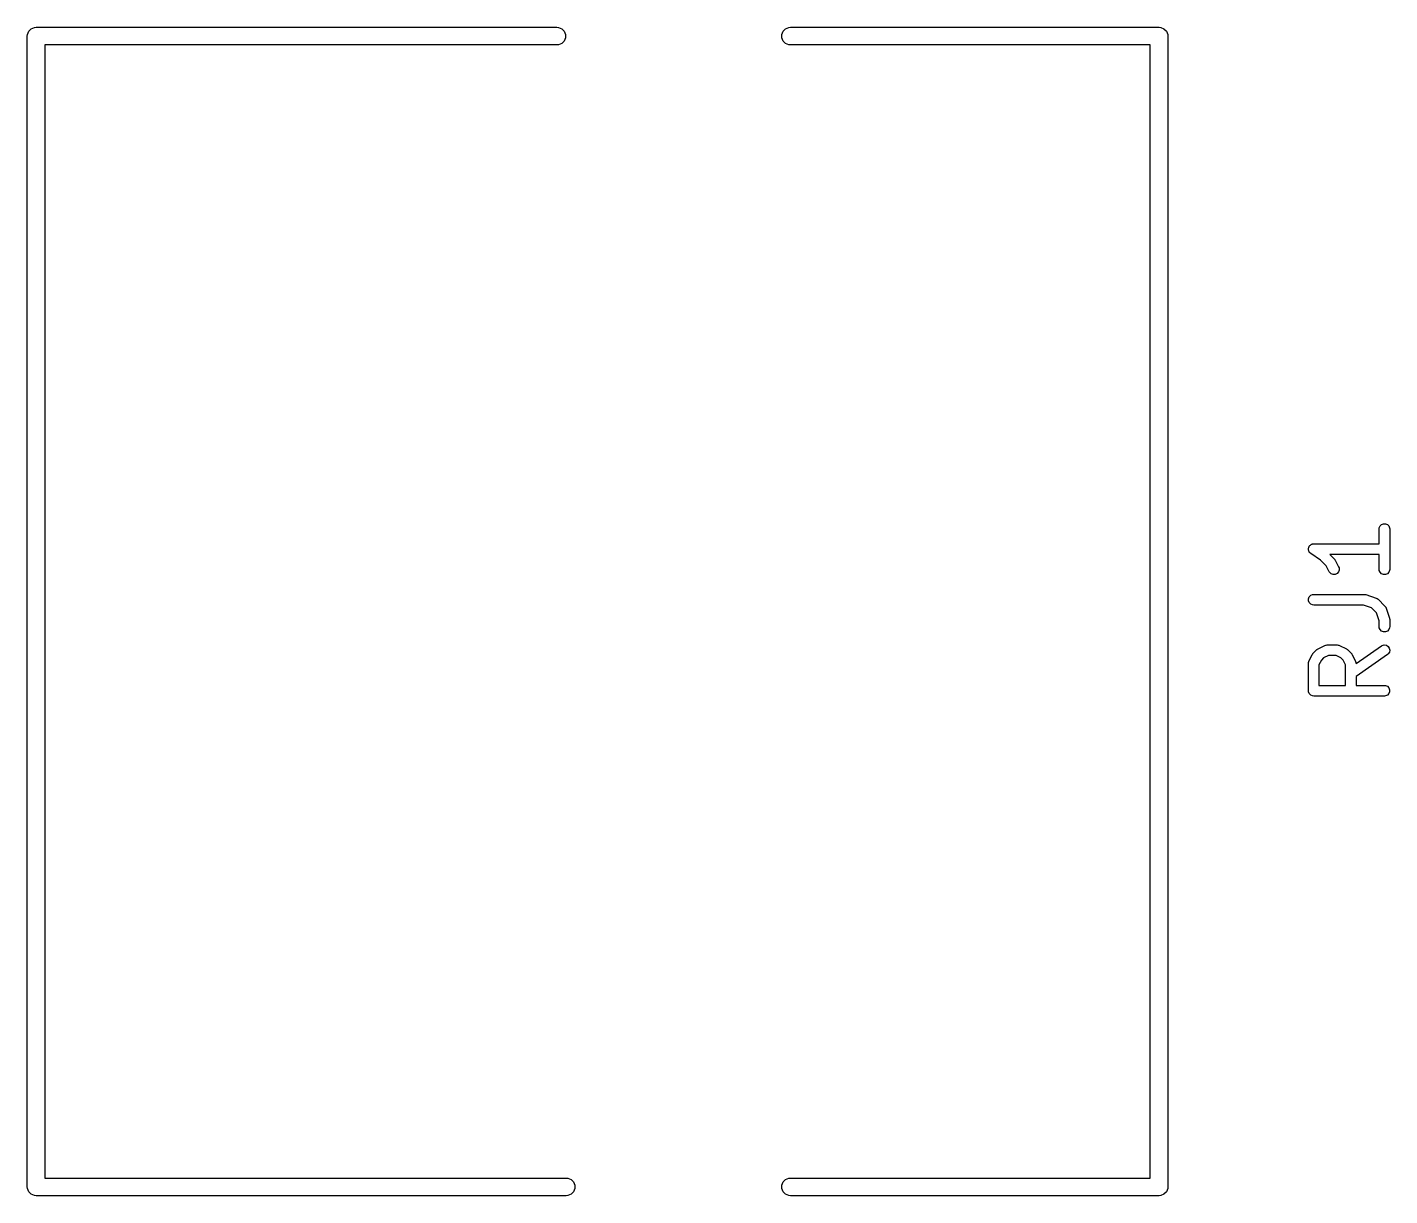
# Model space of a CAD drawing. Header units: inches. Extents: x 5.9 to 18, y -6.3 to -1.5.
# Drawn here: x 10.856 to 11.614, y -4.556 to -3.906 of the extents above; entities that cross this region are included whole.
import ezdxf

# ---------------------------------------------------------------- set-up
doc = ezdxf.new("R2010")
doc.units = ezdxf.units.IN
doc.header["$MEASUREMENT"] = 0
doc.layers.add('F.Silkscreen', color=41, linetype='CONTINUOUS', true_color=0xf2eda1)

msp = doc.modelspace()

# ---------------------------------------------------------------- linework, layer by layer
at = {"layer": 'F.Silkscreen', "linetype": 'CONTINUOUS'}
for p, q in [((10.8561, -3.91142), (10.8562, -3.91046)), ((10.8561, -4.55157), (10.8561, -3.91142)), ((10.8562, -3.91046), (10.85693, -3.90868)), ((10.85693, -3.90868), (10.85829, -3.90733)), ((10.85829, -3.90733), (10.86006, -3.90659)), ((10.86006, -3.90659), (10.86102, -3.9065)), ((10.86102, -3.9065), (11.15079, -3.9065)), ((11.15079, -3.9065), (11.15175, -3.90659)), ((11.15175, -3.90659), (11.15352, -3.90733)), ((11.15352, -3.90733), (11.15488, -3.90868)), ((11.15488, -3.90868), (11.15561, -3.91046)), ((11.15561, -3.91046), (11.15561, -3.91238)), ((11.27588, -3.91046), (11.27662, -3.90868)), ((11.27588, -3.91238), (11.27588, -3.91046)), ((11.27662, -3.90868), (11.27797, -3.90733)), ((11.27797, -3.90733), (11.27975, -3.90659)), ((11.27975, -3.90659), (11.28071, -3.9065)), ((11.28071, -3.9065), (11.48583, -3.9065)), ((11.48583, -3.9065), (11.48679, -3.90659)), ((11.48679, -3.90659), (11.48856, -3.90733)), ((11.48856, -3.90733), (11.48992, -3.90868)), ((11.48992, -3.90868), (11.49065, -3.91046)), ((11.49065, -3.91046), (11.49075, -3.91142)), ((11.49075, -3.91142), (11.49075, -4.55157)), ((11.15079, -3.91634), (10.86594, -3.91634)), ((10.86594, -3.91634), (10.86594, -4.54665)), ((11.15175, -3.91624), (11.15079, -3.91634)), ((11.15352, -3.91551), (11.15175, -3.91624)), ((11.15488, -3.91415), (11.15352, -3.91551)), ((11.15561, -3.91238), (11.15488, -3.91415)), ((11.27662, -3.91415), (11.27588, -3.91238)), ((11.27797, -3.91551), (11.27662, -3.91415)), ((11.27975, -3.91624), (11.27797, -3.91551)), ((11.28071, -3.91634), (11.27975, -3.91624)), ((11.48091, -3.91634), (11.28071, -3.91634)), ((11.48091, -4.54665), (11.48091, -3.91634)), ((11.60832, -4.18499), (11.60876, -4.18392)), ((11.60876, -4.18392), (11.60957, -4.18311)), ((11.60957, -4.18311), (11.61064, -4.18267)), ((11.61064, -4.18267), (11.61179, -4.18267)), ((11.61179, -4.18267), (11.61285, -4.18311)), ((11.61285, -4.18311), (11.61367, -4.18392)), ((11.61367, -4.18392), (11.61411, -4.18499)), ((11.60826, -4.18556), (11.60832, -4.18499)), ((11.60826, -4.19386), (11.60826, -4.18556)), ((11.61411, -4.18499), (11.61417, -4.18556)), ((11.61417, -4.18556), (11.61417, -4.20806)), ((11.56889, -4.19682), (11.56895, -4.19653)), ((11.56895, -4.1971), (11.56889, -4.19682)), ((11.56895, -4.19624), (11.56906, -4.19597)), ((11.56895, -4.19653), (11.56895, -4.19624)), ((11.56895, -4.19739), (11.56895, -4.1971)), ((11.56906, -4.19766), (11.56895, -4.19739)), ((11.56906, -4.19597), (11.56911, -4.19569)), ((11.56912, -4.19795), (11.56906, -4.19766)), ((11.56911, -4.19569), (11.56928, -4.19544)), ((11.56928, -4.19819), (11.56912, -4.19795)), ((11.56928, -4.19544), (11.56939, -4.19517)), ((11.56939, -4.19845), (11.56928, -4.19819)), ((11.56939, -4.19517), (11.56959, -4.19497)), ((11.56959, -4.19866), (11.56939, -4.19845)), ((11.56959, -4.19497), (11.56975, -4.19473)), ((11.56976, -4.1989), (11.56959, -4.19866)), ((11.56975, -4.19473), (11.57, -4.19456)), ((11.5702, -4.19927), (11.56976, -4.1989)), ((11.57, -4.19456), (11.5702, -4.19436)), ((11.5702, -4.19436), (11.57047, -4.19425)), ((11.57021, -4.19927), (11.5702, -4.19927)), ((11.5702, -4.19927), (11.5702, -4.19927)), ((11.5702, -4.19927), (11.5702, -4.19927)), ((11.57559, -4.20286), (11.57021, -4.19927)), ((11.57047, -4.19425), (11.57071, -4.19409)), ((11.57071, -4.19409), (11.571, -4.19403)), ((11.571, -4.19403), (11.57127, -4.19392)), ((11.57127, -4.19392), (11.57184, -4.19386)), ((11.57184, -4.19386), (11.57184, -4.19386)), ((11.57184, -4.19386), (11.57184, -4.19386)), ((11.57184, -4.19386), (11.57184, -4.19386)), ((11.57184, -4.19386), (11.60826, -4.19386)), ((11.57879, -4.20606), (11.57559, -4.20286)), ((11.58045, -4.20938), (11.57879, -4.20606)), ((11.60826, -4.19977), (11.58085, -4.19977)), ((11.58085, -4.19977), (11.5833, -4.20222)), ((11.5833, -4.20222), (11.58349, -4.20245)), ((11.58349, -4.20245), (11.58355, -4.2025)), ((11.58355, -4.2025), (11.58361, -4.20259)), ((11.58361, -4.20259), (11.58367, -4.20267)), ((11.58367, -4.20267), (11.5837, -4.20274)), ((11.5837, -4.20274), (11.58386, -4.20299)), ((11.58386, -4.20299), (11.58573, -4.20674)), ((11.58573, -4.20674), (11.58594, -4.20728)), ((11.60826, -4.20806), (11.60826, -4.19977)), ((11.58076, -4.20987), (11.58045, -4.20938)), ((11.58163, -4.21063), (11.58076, -4.20987)), ((11.58272, -4.21099), (11.58163, -4.21063)), ((11.58387, -4.21091), (11.58272, -4.21099)), ((11.5849, -4.21039), (11.58387, -4.21091)), ((11.58566, -4.20952), (11.5849, -4.21039)), ((11.58602, -4.20843), (11.58566, -4.20952)), ((11.58594, -4.20728), (11.58602, -4.20843)), ((11.60832, -4.20864), (11.60826, -4.20806)), ((11.60876, -4.2097), (11.60832, -4.20864)), ((11.60957, -4.21052), (11.60876, -4.2097)), ((11.61064, -4.21096), (11.60957, -4.21052)), ((11.61179, -4.21096), (11.61064, -4.21096)), ((11.61285, -4.21052), (11.61179, -4.21096)), ((11.61367, -4.2097), (11.61285, -4.21052)), ((11.61411, -4.20864), (11.61367, -4.2097)), ((11.61417, -4.20806), (11.61411, -4.20864)), ((11.5702, -4.22248), (11.57127, -4.22204)), ((11.57127, -4.22204), (11.57184, -4.22198)), ((11.57184, -4.22198), (11.59996, -4.22198)), ((11.59996, -4.22198), (11.60026, -4.22201)), ((11.60026, -4.22201), (11.60033, -4.222)), ((11.60033, -4.222), (11.60044, -4.22203)), ((11.60044, -4.22203), (11.60054, -4.22204)), ((11.60054, -4.22204), (11.60061, -4.22207)), ((11.60061, -4.22207), (11.6009, -4.22213)), ((11.6009, -4.22213), (11.60652, -4.22401)), ((11.56895, -4.22436), (11.56939, -4.22329)), ((11.56895, -4.22551), (11.56895, -4.22436)), ((11.56939, -4.22657), (11.56895, -4.22551)), ((11.56939, -4.22329), (11.5702, -4.22248)), ((11.5702, -4.22739), (11.56939, -4.22657)), ((11.57127, -4.22783), (11.5702, -4.22739)), ((11.57184, -4.22789), (11.57127, -4.22783)), ((11.59949, -4.22789), (11.57184, -4.22789)), ((11.60399, -4.22939), (11.59949, -4.22789)), ((11.60676, -4.23215), (11.60399, -4.22939)), ((11.60652, -4.22401), (11.60705, -4.22424)), ((11.60705, -4.22424), (11.60713, -4.22431)), ((11.60713, -4.22431), (11.60723, -4.22435)), ((11.60723, -4.22435), (11.60768, -4.22472)), ((11.60768, -4.22472), (11.61143, -4.22847)), ((11.61143, -4.22847), (11.61179, -4.22892)), ((11.61179, -4.22892), (11.61183, -4.22902)), ((11.61183, -4.22902), (11.6119, -4.2291)), ((11.6119, -4.2291), (11.61214, -4.22962)), ((11.61214, -4.22962), (11.61401, -4.23525)), ((11.60826, -4.23666), (11.60676, -4.23215)), ((11.60826, -4.23993), (11.60826, -4.23666)), ((11.61401, -4.23525), (11.61408, -4.23553)), ((11.61408, -4.23553), (11.61411, -4.23561)), ((11.61411, -4.23561), (11.61412, -4.23571)), ((11.61412, -4.23571), (11.61414, -4.23581)), ((11.61414, -4.23581), (11.61414, -4.23589)), ((11.61414, -4.23589), (11.61417, -4.23618)), ((11.61417, -4.23618), (11.61417, -4.23993)), ((11.60832, -4.24051), (11.60826, -4.23993)), ((11.60876, -4.24157), (11.60832, -4.24051)), ((11.60957, -4.24239), (11.60876, -4.24157)), ((11.61064, -4.24283), (11.60957, -4.24239)), ((11.61179, -4.24283), (11.61064, -4.24283)), ((11.61285, -4.24239), (11.61179, -4.24283)), ((11.61367, -4.24157), (11.61285, -4.24239)), ((11.61411, -4.24051), (11.61367, -4.24157)), ((11.61417, -4.23993), (11.61411, -4.24051)), ((11.5735, -4.25284), (11.57373, -4.25266)), ((11.57373, -4.25266), (11.57378, -4.2526)), ((11.57378, -4.2526), (11.57387, -4.25254)), ((11.57387, -4.25254), (11.57395, -4.25248)), ((11.57395, -4.25248), (11.57402, -4.25245)), ((11.57402, -4.25245), (11.57427, -4.25229)), ((11.57427, -4.25229), (11.57802, -4.25041)), ((11.57802, -4.25041), (11.57856, -4.25021)), ((11.57856, -4.25021), (11.57867, -4.2502)), ((11.57867, -4.2502), (11.57877, -4.25016)), ((11.57877, -4.25016), (11.57934, -4.2501)), ((11.57934, -4.2501), (11.58497, -4.2501)), ((11.58497, -4.2501), (11.58554, -4.25016)), ((11.58554, -4.25016), (11.58564, -4.2502)), ((11.58564, -4.2502), (11.58575, -4.25021)), ((11.58575, -4.25021), (11.58629, -4.25041)), ((11.58629, -4.25041), (11.59004, -4.25229)), ((11.59004, -4.25229), (11.59028, -4.25245)), ((11.59028, -4.25245), (11.59036, -4.25248)), ((11.59036, -4.25248), (11.59044, -4.25254)), ((11.59044, -4.25254), (11.59053, -4.2526)), ((11.59053, -4.2526), (11.59058, -4.25266)), ((11.59058, -4.25266), (11.5908, -4.25284)), ((11.59541, -4.26051), (11.60952, -4.25064)), ((11.60952, -4.25064), (11.61002, -4.25035)), ((11.61002, -4.25035), (11.61115, -4.2501)), ((11.61115, -4.2501), (11.61228, -4.2503)), ((11.61228, -4.2503), (11.61326, -4.25092)), ((11.61326, -4.25092), (11.61392, -4.25187)), ((11.61392, -4.25187), (11.61417, -4.25299)), ((11.56889, -4.26055), (11.56895, -4.25998)), ((11.56895, -4.25998), (11.56899, -4.25988)), ((11.56899, -4.25988), (11.569, -4.25978)), ((11.569, -4.25978), (11.5692, -4.25923)), ((11.5692, -4.25923), (11.57108, -4.25548)), ((11.57108, -4.25548), (11.57123, -4.25524)), ((11.57123, -4.25524), (11.57126, -4.25516)), ((11.57126, -4.25516), (11.57133, -4.25508)), ((11.57133, -4.25508), (11.57139, -4.255)), ((11.57139, -4.255), (11.57144, -4.25494)), ((11.57144, -4.25494), (11.57163, -4.25472)), ((11.57163, -4.25472), (11.5735, -4.25284)), ((11.57614, -4.25855), (11.5748, -4.26125)), ((11.57734, -4.25736), (11.57614, -4.25855)), ((11.58004, -4.25601), (11.57734, -4.25736)), ((11.58427, -4.25601), (11.58004, -4.25601)), ((11.58697, -4.25736), (11.58427, -4.25601)), ((11.58816, -4.25855), (11.58697, -4.25736)), ((11.58951, -4.26125), (11.58816, -4.25855)), ((11.5908, -4.25284), (11.59268, -4.25472)), ((11.59268, -4.25472), (11.59286, -4.25494)), ((11.59286, -4.25494), (11.59292, -4.255)), ((11.59292, -4.255), (11.59298, -4.25508)), ((11.59298, -4.25508), (11.59305, -4.25516)), ((11.59305, -4.25516), (11.59308, -4.25524)), ((11.59308, -4.25524), (11.59323, -4.25548)), ((11.59323, -4.25548), (11.59511, -4.25923)), ((11.59511, -4.25923), (11.59531, -4.25978)), ((11.59531, -4.25978), (11.59532, -4.25988)), ((11.59532, -4.25988), (11.59536, -4.25998)), ((11.59536, -4.25998), (11.59541, -4.26051)), ((11.61291, -4.25547), (11.59542, -4.26772)), ((11.61335, -4.2551), (11.61291, -4.25547)), ((11.61397, -4.25413), (11.61335, -4.2551)), ((11.61417, -4.25299), (11.61397, -4.25413)), ((11.56889, -4.27555), (11.56889, -4.26055)), ((11.5748, -4.26125), (11.5748, -4.2726)), ((11.58951, -4.2726), (11.58951, -4.26125)), ((11.59542, -4.26772), (11.59542, -4.2726)), ((11.5748, -4.2726), (11.58951, -4.2726)), ((11.59542, -4.2726), (11.61121, -4.2726)), ((11.61121, -4.2726), (11.61179, -4.27266)), ((11.61179, -4.27266), (11.61285, -4.2731)), ((11.61285, -4.2731), (11.61367, -4.27391)), ((11.61367, -4.27391), (11.61411, -4.27498)), ((11.61411, -4.27498), (11.61411, -4.27613)), ((11.56895, -4.27613), (11.56889, -4.27555)), ((11.56939, -4.27719), (11.56895, -4.27613)), ((11.5702, -4.27801), (11.56939, -4.27719)), ((11.57127, -4.27845), (11.5702, -4.27801)), ((11.57184, -4.27851), (11.57127, -4.27845)), ((11.61121, -4.27851), (11.57184, -4.27851)), ((11.61179, -4.27845), (11.61121, -4.27851)), ((11.61285, -4.27801), (11.61179, -4.27845)), ((11.61367, -4.27719), (11.61285, -4.27801)), ((11.61411, -4.27613), (11.61367, -4.27719)), ((10.86594, -4.54665), (11.15591, -4.54665)), ((11.15591, -4.54665), (11.15687, -4.54675)), ((11.15687, -4.54675), (11.15864, -4.54748)), ((11.15864, -4.54748), (11.16, -4.54884)), ((11.27662, -4.54884), (11.27797, -4.54748)), ((11.27797, -4.54748), (11.27975, -4.54675)), ((11.27975, -4.54675), (11.28071, -4.54665)), ((11.28071, -4.54665), (11.48091, -4.54665)), ((10.8562, -4.55253), (10.8561, -4.55157)), ((10.85693, -4.55431), (10.8562, -4.55253)), ((10.85829, -4.55567), (10.85693, -4.55431)), ((10.86006, -4.5564), (10.85829, -4.55567)), ((11.15864, -4.55567), (11.15687, -4.5564)), ((11.16, -4.55431), (11.15864, -4.55567)), ((11.16, -4.54884), (11.16073, -4.55061)), ((11.16073, -4.55253), (11.16, -4.55431)), ((11.16073, -4.55061), (11.16073, -4.55253)), ((11.27588, -4.55061), (11.27662, -4.54884)), ((11.27588, -4.55253), (11.27588, -4.55061)), ((11.27662, -4.55431), (11.27588, -4.55253)), ((11.27797, -4.55567), (11.27662, -4.55431)), ((11.27975, -4.5564), (11.27797, -4.55567)), ((11.48856, -4.55567), (11.48679, -4.5564)), ((11.48992, -4.55431), (11.48856, -4.55567)), ((11.49065, -4.55253), (11.48992, -4.55431)), ((11.49075, -4.55157), (11.49065, -4.55253)), ((10.86102, -4.5565), (10.86006, -4.5564)), ((11.15591, -4.5565), (10.86102, -4.5565)), ((11.15687, -4.5564), (11.15591, -4.5565)), ((11.28071, -4.5565), (11.27975, -4.5564)), ((11.48583, -4.5565), (11.28071, -4.5565)), ((11.48679, -4.5564), (11.48583, -4.5565))]:
    msp.add_line(p, q, dxfattribs=at)

doc.saveas('drawing.dxf')
